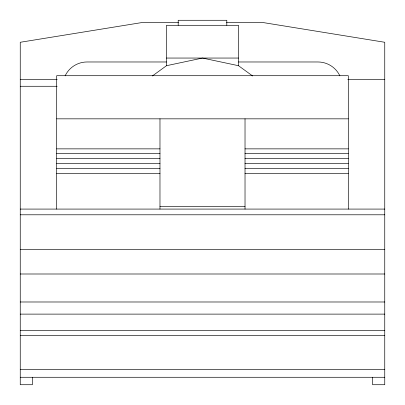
<?xml version="1.0" encoding="UTF-8"?>
<svg xmlns="http://www.w3.org/2000/svg" width="405" height="405" viewBox="0 0 405 405"><rect width="100%" height="100%" fill="white"/><g stroke="black" fill="none" stroke-linecap="round" stroke-linejoin="round"><path stroke-width="0.61" d="M152.366 75.973L166.495 65.706L202.5 58.052L238.504 65.706L252.634 75.973M178.453 22.584L141.75 22.584L20.25 42.277L20.25 384.72L32.4 384.72L32.4 377.293M226.547 22.584L263.25 22.584L384.75 42.277L384.75 384.72L372.6 384.72L372.6 377.293M166.495 58.052L238.504 58.052M166.495 61.975L87.075 61.975A24.3 24.3 0 0 0 65.134 75.831M238.504 61.975L317.925 61.975A24.3 24.3 0 0 1 339.866 75.831M20.25 79.588L57.211 79.588M347.789 79.588L384.75 79.588M20.25 86.275L57.145 86.275M56.7 118.837L348.3 118.837M56.7 148.858L159.975 148.858M245.025 148.858L348.3 148.858M56.7 153.596L159.975 153.596M245.025 153.596L348.3 153.596M56.7 158.431L159.975 158.431M245.025 158.431L348.3 158.431M56.7 163.367L159.975 163.367M245.025 163.367L348.3 163.367M56.7 168.399L159.975 168.399M245.025 168.399L348.3 168.399M56.7 173.527L159.975 173.527M245.025 173.527L348.3 173.527M159.975 206.651L245.025 206.651M20.25 209.081L384.75 209.081M20.25 214.792L384.75 214.792M20.25 249.551L384.75 249.551M20.25 273.998L384.75 273.998M20.25 301.988L384.75 301.988M20.25 314.118L384.75 314.118M20.25 330.419L384.75 330.419M20.25 335.654L384.75 335.654M20.25 369.537L384.75 369.537M20.25 377.278L384.75 377.278M348.3 209.081L348.3 75.705L56.7 75.705L56.7 209.081M245.025 118.837L245.025 209.081M238.504 65.706L238.504 25.297L166.495 25.297L166.495 65.706M226.8 25.297L226.8 20.28L178.2 20.28L178.2 25.297M159.975 118.837L159.975 209.081"/></g></svg>
